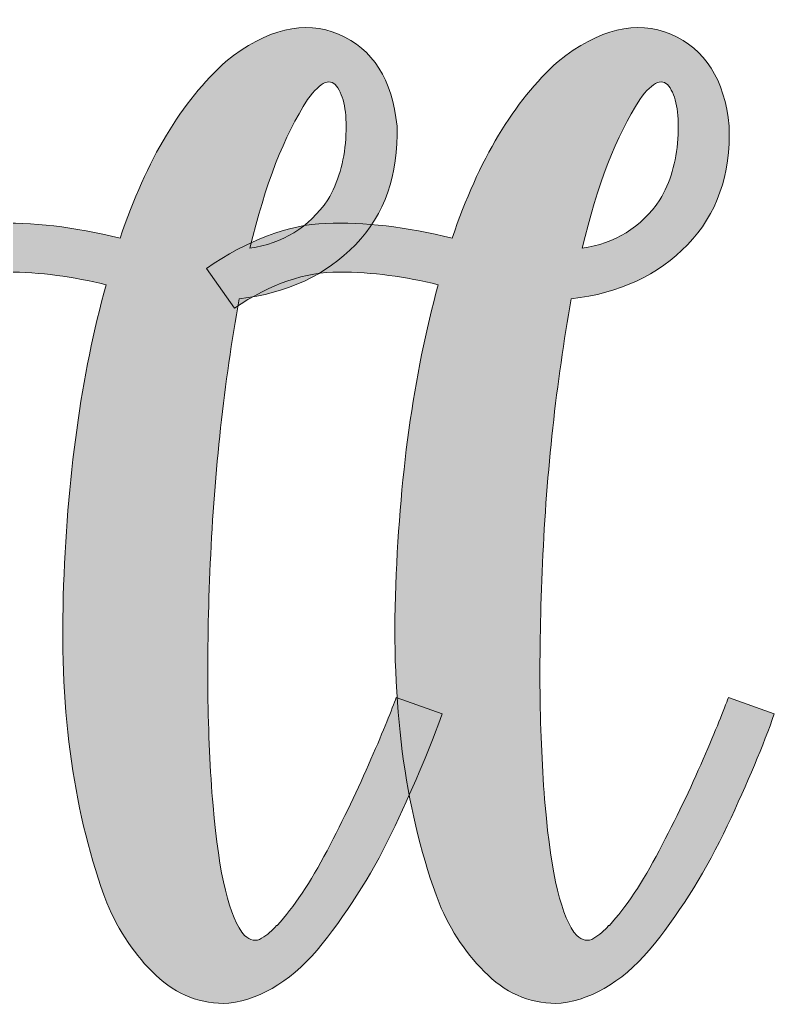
# Model space of a CAD drawing. Header units: inches. Extents: x 37 to 463, y -457 to -43.
# Drawn here: x 297.9 to 463.3, y -270 to -54.4 of the extents above; entities that cross this region are included whole.
import ezdxf

# ---------------------------------------------------------------- set-up
doc = ezdxf.new("R2010")
doc.units = ezdxf.units.IN
doc.header["$MEASUREMENT"] = 0
doc.layers.add('Layer 1', color=7, linetype='Continuous')

# ---------------------------------------------------------------- blocks, each defined once
blk = doc.blocks.new('block 7')
at = {"layer": 'Layer 1', "true_color": 0x024d84}
h = blk.add_hatch(color=156, dxfattribs=at)
h.dxf.hatch_style = 2
edge = h.paths.add_edge_path()
edge.add_spline(control_points=[(319.93, -102.24), (325.72, -85.09), (333.45, -72.19), (343.11, -63.56), (352.08, -56.4), (360.32, -54.41), (367.82, -57.59), (375.32, -60.77), (379.58, -67.48), (380.61, -77.7), (380.94, -88.38), (377.91, -97.05), (371.49, -103.69), (365.07, -110.34), (356.57, -114.29), (346.01, -115.54), (342.71, -133.95), (340.61, -153.23), (339.7, -173.4), (338.79, -193.57), (338.99, -211.27), (340.3, -226.49), (341.6, -241.72), (343.9, -251.2), (347.2, -254.95), (348.45, -256.09), (349.7, -256.29), (350.95, -255.55), (352.2, -254.81), (353.28, -253.87), (354.19, -252.74), (354.19, -252.74), (354.36, -252.74), (354.36, -252.74), (357.99, -248.76), (361.63, -243.31), (365.27, -236.37), (368.9, -229.45), (372.11, -222.77), (374.9, -216.35), (377.68, -209.93), (379.52, -205.41), (380.43, -202.8), (380.43, -202.8), (390.49, -206.38), (390.49, -206.38), (388.1, -213.2), (384.67, -221.38), (380.18, -230.92), (375.69, -240.47), (370.38, -249.07), (364.24, -256.74), (358.11, -264.41), (351.29, -268.76), (343.79, -269.78), (337.66, -270.01), (332.31, -267.96), (327.77, -263.64), (323.23, -259.33), (319.65, -254.04), (317.03, -247.79), (309.88, -228.82), (306.7, -206.44), (307.49, -180.64), (308.28, -154.85), (311.41, -132.13), (316.86, -112.47), (309.7, -110.65), (302.46, -109.72), (295.13, -109.66), (287.8, -109.6), (280.16, -112.24), (272.21, -117.58), (272.21, -117.58), (266.07, -108.89), (266.07, -108.89), (275.16, -102.64), (283.89, -99.35), (292.23, -99.01), (300.59, -98.67), (309.82, -99.75), (319.93, -102.24)], knot_values=[0, 0, 0, 0, 1, 1, 1, 2, 2, 2, 3, 3, 3, 4, 4, 4, 5, 5, 5, 6, 6, 6, 7, 7, 7, 8, 8, 8, 9, 9, 9, 10, 10, 10, 11, 11, 11, 12, 12, 12, 13, 13, 13, 14, 14, 14, 15, 15, 15, 16, 16, 16, 17, 17, 17, 18, 18, 18, 19, 19, 19, 20, 20, 20, 21, 21, 21, 22, 22, 22, 23, 23, 23, 24, 24, 24, 25, 25, 25, 26, 26, 26, 27, 27, 27, 27], degree=3, periodic=1)
edge = h.paths.add_edge_path()
edge.add_spline(control_points=[(361.01, -71.91), (355.89, -79.75), (351.69, -90.6), (348.39, -104.46), (355.55, -103.44), (361.23, -99.92), (365.44, -93.89), (367.71, -90.03), (369.02, -85.57), (369.36, -80.51), (369.7, -75.46), (369.13, -71.74), (367.65, -69.35), (366.18, -66.96), (363.96, -67.82), (361.01, -71.91)], knot_values=[0, 0, 0, 0, 1, 1, 1, 2, 2, 2, 3, 3, 3, 4, 4, 4, 5, 5, 5, 5], degree=3, periodic=1)
h = blk.add_hatch(color=156, dxfattribs=at)
h.dxf.hatch_style = 2
edge = h.paths.add_edge_path()
edge.add_spline(control_points=[(392.7, -102.24), (398.5, -85.09), (406.23, -72.19), (415.88, -63.56), (424.86, -56.4), (433.1, -54.41), (440.6, -57.59), (448.1, -60.77), (452.36, -67.48), (453.38, -77.7), (453.72, -88.38), (450.68, -97.05), (444.26, -103.69), (437.84, -110.34), (429.35, -114.29), (418.78, -115.54), (415.48, -133.95), (413.38, -153.23), (412.48, -173.4), (411.57, -193.57), (411.76, -211.27), (413.07, -226.49), (414.38, -241.72), (416.68, -251.2), (419.97, -254.95), (421.22, -256.09), (422.47, -256.29), (423.72, -255.55), (424.97, -254.81), (426.05, -253.87), (426.96, -252.74), (426.96, -252.74), (427.13, -252.74), (427.13, -252.74), (430.77, -248.76), (434.4, -243.31), (438.04, -236.37), (441.68, -229.45), (444.89, -222.77), (447.67, -216.35), (450.45, -209.93), (452.3, -205.41), (453.21, -202.8), (453.21, -202.8), (463.26, -206.38), (463.26, -206.38), (460.88, -213.2), (457.44, -221.38), (452.95, -230.92), (448.46, -240.47), (443.15, -249.07), (437.02, -256.74), (430.88, -264.41), (424.07, -268.76), (416.56, -269.78), (410.43, -270.01), (405.09, -267.96), (400.54, -263.64), (396, -259.33), (392.42, -254.04), (389.81, -247.79), (382.65, -228.82), (379.47, -206.44), (380.26, -180.64), (381.06, -154.85), (384.18, -132.13), (389.64, -112.47), (382.48, -110.65), (375.24, -109.72), (367.91, -109.66), (360.58, -109.6), (352.94, -112.24), (344.99, -117.58), (344.99, -117.58), (338.85, -108.89), (338.85, -108.89), (347.94, -102.64), (356.66, -99.35), (365.01, -99.01), (373.36, -98.67), (382.59, -99.75), (392.7, -102.24)], knot_values=[0, 0, 0, 0, 1, 1, 1, 2, 2, 2, 3, 3, 3, 4, 4, 4, 5, 5, 5, 6, 6, 6, 7, 7, 7, 8, 8, 8, 9, 9, 9, 10, 10, 10, 11, 11, 11, 12, 12, 12, 13, 13, 13, 14, 14, 14, 15, 15, 15, 16, 16, 16, 17, 17, 17, 18, 18, 18, 19, 19, 19, 20, 20, 20, 21, 21, 21, 22, 22, 22, 23, 23, 23, 24, 24, 24, 25, 25, 25, 26, 26, 26, 27, 27, 27, 27], degree=3, periodic=1)
edge = h.paths.add_edge_path()
edge.add_spline(control_points=[(433.78, -71.91), (428.67, -79.75), (424.46, -90.6), (421.17, -104.46), (428.33, -103.44), (434.01, -99.92), (438.21, -93.89), (440.48, -90.03), (441.79, -85.57), (442.13, -80.51), (442.47, -75.46), (441.9, -71.74), (440.43, -69.35), (438.95, -66.96), (436.73, -67.82), (433.78, -71.91)], knot_values=[0, 0, 0, 0, 1, 1, 1, 2, 2, 2, 3, 3, 3, 4, 4, 4, 5, 5, 5, 5], degree=3, periodic=1)
at = {"layer": 'Layer 1', "lineweight": 0}
for points, knots in [([(319.93, -102.24), (325.72, -85.09), (333.45, -72.19), (343.11, -63.56), (352.08, -56.4), (360.32, -54.41), (367.82, -57.59), (375.32, -60.77), (379.58, -67.48), (380.61, -77.7), (380.94, -88.38), (377.91, -97.05), (371.49, -103.69), (365.07, -110.34), (356.57, -114.29), (346.01, -115.54), (342.71, -133.95), (340.61, -153.23), (339.7, -173.4), (338.79, -193.57), (338.99, -211.27), (340.3, -226.49), (341.6, -241.72), (343.9, -251.2), (347.2, -254.95), (348.45, -256.09), (349.7, -256.29), (350.95, -255.55), (352.2, -254.81), (353.28, -253.87), (354.19, -252.74), (354.19, -252.74), (354.36, -252.74), (354.36, -252.74), (357.99, -248.76), (361.63, -243.31), (365.27, -236.37), (368.9, -229.45), (372.11, -222.77), (374.9, -216.35), (377.68, -209.93), (379.52, -205.41), (380.43, -202.8), (380.43, -202.8), (390.49, -206.38), (390.49, -206.38), (388.1, -213.2), (384.67, -221.38), (380.18, -230.92), (375.69, -240.47), (370.38, -249.07), (364.24, -256.74), (358.11, -264.41), (351.29, -268.76), (343.79, -269.78), (337.66, -270.01), (332.31, -267.96), (327.77, -263.64), (323.23, -259.33), (319.65, -254.04), (317.03, -247.79), (309.88, -228.82), (306.7, -206.44), (307.49, -180.64), (308.28, -154.85), (311.41, -132.13), (316.86, -112.47), (309.7, -110.65), (302.46, -109.72), (295.13, -109.66), (287.8, -109.6), (280.16, -112.24), (272.21, -117.58), (272.21, -117.58), (266.07, -108.89), (266.07, -108.89), (275.16, -102.64), (283.89, -99.35), (292.23, -99.01), (300.59, -98.67), (309.82, -99.75), (319.93, -102.24)], [0, 0, 0, 0, 1, 1, 1, 2, 2, 2, 3, 3, 3, 4, 4, 4, 5, 5, 5, 6, 6, 6, 7, 7, 7, 8, 8, 8, 9, 9, 9, 10, 10, 10, 11, 11, 11, 12, 12, 12, 13, 13, 13, 14, 14, 14, 15, 15, 15, 16, 16, 16, 17, 17, 17, 18, 18, 18, 19, 19, 19, 20, 20, 20, 21, 21, 21, 22, 22, 22, 23, 23, 23, 24, 24, 24, 25, 25, 25, 26, 26, 26, 27, 27, 27, 27]), ([(392.7, -102.24), (398.5, -85.09), (406.23, -72.19), (415.88, -63.56), (424.86, -56.4), (433.1, -54.41), (440.6, -57.59), (448.1, -60.77), (452.36, -67.48), (453.38, -77.7), (453.72, -88.38), (450.68, -97.05), (444.26, -103.69), (437.84, -110.34), (429.35, -114.29), (418.78, -115.54), (415.48, -133.95), (413.38, -153.23), (412.48, -173.4), (411.57, -193.57), (411.76, -211.27), (413.07, -226.49), (414.38, -241.72), (416.68, -251.2), (419.97, -254.95), (421.22, -256.09), (422.47, -256.29), (423.72, -255.55), (424.97, -254.81), (426.05, -253.87), (426.96, -252.74), (426.96, -252.74), (427.13, -252.74), (427.13, -252.74), (430.77, -248.76), (434.4, -243.31), (438.04, -236.37), (441.68, -229.45), (444.89, -222.77), (447.67, -216.35), (450.45, -209.93), (452.3, -205.41), (453.21, -202.8), (453.21, -202.8), (463.26, -206.38), (463.26, -206.38), (460.88, -213.2), (457.44, -221.38), (452.95, -230.92), (448.46, -240.47), (443.15, -249.07), (437.02, -256.74), (430.88, -264.41), (424.07, -268.76), (416.56, -269.78), (410.43, -270.01), (405.09, -267.96), (400.54, -263.64), (396, -259.33), (392.42, -254.04), (389.81, -247.79), (382.65, -228.82), (379.47, -206.44), (380.26, -180.64), (381.06, -154.85), (384.18, -132.13), (389.64, -112.47), (382.48, -110.65), (375.24, -109.72), (367.91, -109.66), (360.58, -109.6), (352.94, -112.24), (344.99, -117.58), (344.99, -117.58), (338.85, -108.89), (338.85, -108.89), (347.94, -102.64), (356.66, -99.35), (365.01, -99.01), (373.36, -98.67), (382.59, -99.75), (392.7, -102.24)], [0, 0, 0, 0, 1, 1, 1, 2, 2, 2, 3, 3, 3, 4, 4, 4, 5, 5, 5, 6, 6, 6, 7, 7, 7, 8, 8, 8, 9, 9, 9, 10, 10, 10, 11, 11, 11, 12, 12, 12, 13, 13, 13, 14, 14, 14, 15, 15, 15, 16, 16, 16, 17, 17, 17, 18, 18, 18, 19, 19, 19, 20, 20, 20, 21, 21, 21, 22, 22, 22, 23, 23, 23, 24, 24, 24, 25, 25, 25, 26, 26, 26, 27, 27, 27, 27]), ([(361.01, -71.91), (355.89, -79.75), (351.69, -90.6), (348.39, -104.46), (355.55, -103.44), (361.23, -99.92), (365.44, -93.89), (367.71, -90.03), (369.02, -85.57), (369.36, -80.51), (369.7, -75.46), (369.13, -71.74), (367.65, -69.35), (366.18, -66.96), (363.96, -67.82), (361.01, -71.91)], [0, 0, 0, 0, 1, 1, 1, 2, 2, 2, 3, 3, 3, 4, 4, 4, 5, 5, 5, 5]), ([(433.78, -71.91), (428.67, -79.75), (424.46, -90.6), (421.17, -104.46), (428.33, -103.44), (434.01, -99.92), (438.21, -93.89), (440.48, -90.03), (441.79, -85.57), (442.13, -80.51), (442.47, -75.46), (441.9, -71.74), (440.43, -69.35), (438.95, -66.96), (436.73, -67.82), (433.78, -71.91)], [0, 0, 0, 0, 1, 1, 1, 2, 2, 2, 3, 3, 3, 4, 4, 4, 5, 5, 5, 5])]:
    blk.add_open_spline(points, degree=3, knots=knots, dxfattribs=at)
blk = doc.blocks.new('block 2')
at = {"layer": 'Layer 1'}
blk.add_blockref('block 7', (0, 0), dxfattribs=at)

msp = doc.modelspace()

# ---------------------------------------------------------------- block references
at = {"layer": 'Layer 1'}
msp.add_blockref('block 2', (0, 0), dxfattribs=at)

doc.saveas('drawing.dxf')
